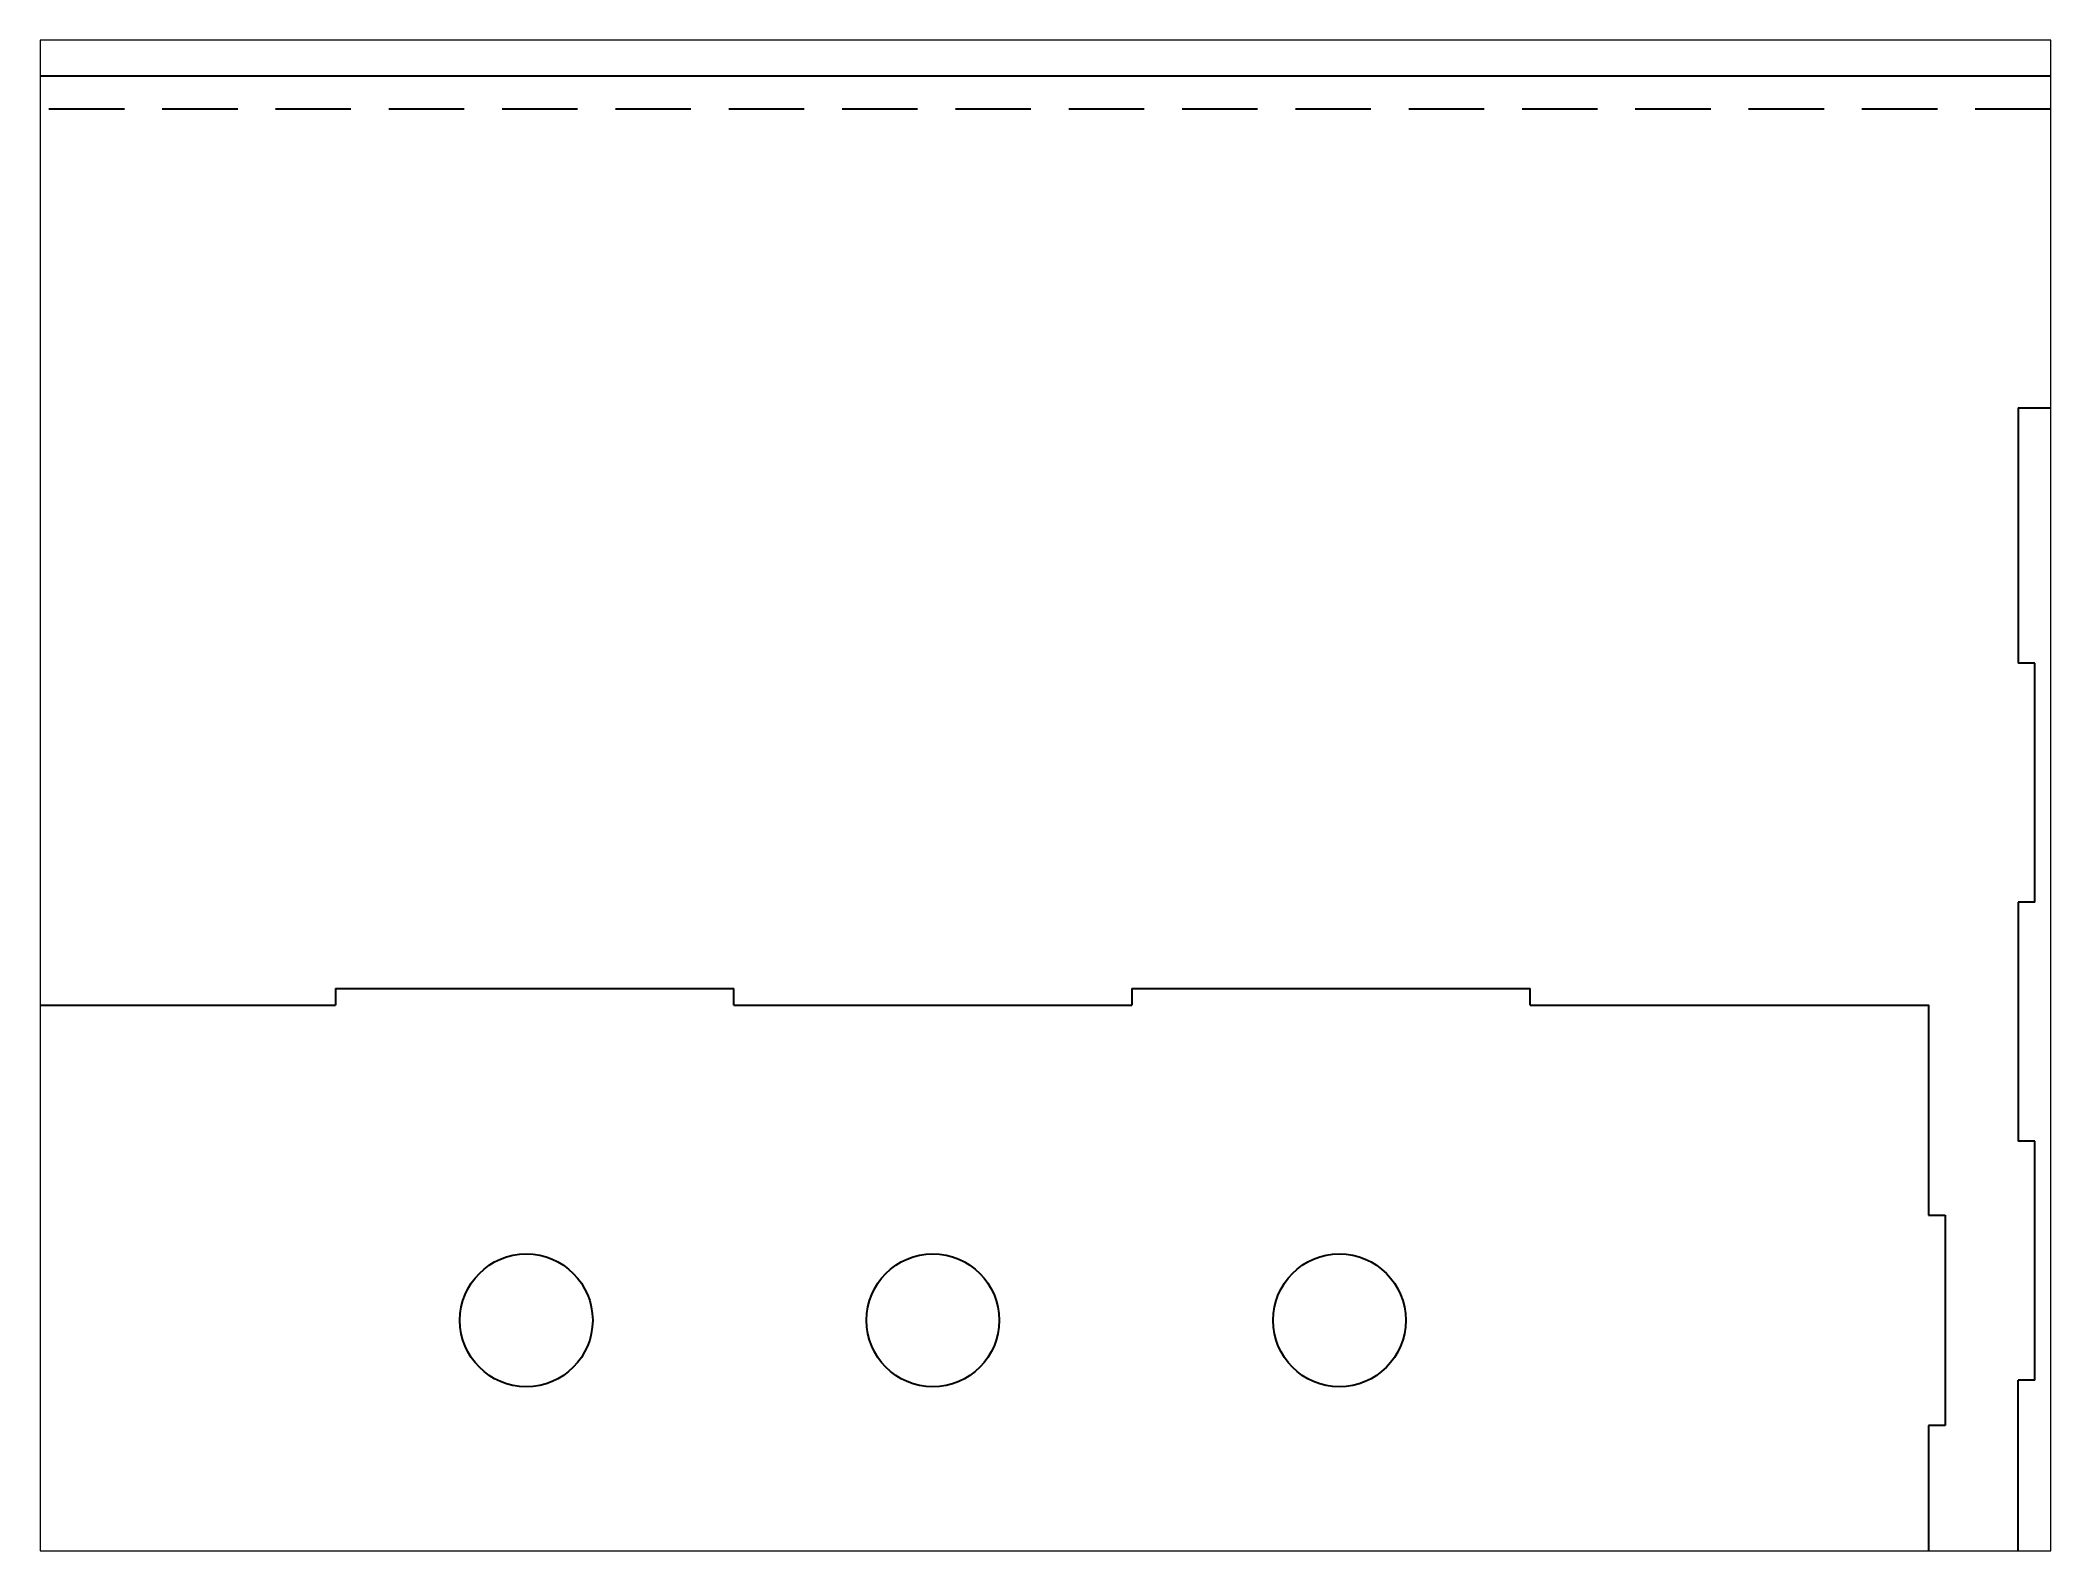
# Paper-space layout 'Print this to PDF' of a CAD drawing. Header units: inches. Extents: x 0.3 to 10.3, y 0.2 to 7.8.
# The model-space entities are those that its viewports show. They can reach past a viewport. Long polylines and large blocks are cut down to what shows.
import ezdxf

# ---------------------------------------------------------------- set-up
doc = ezdxf.new("R2010")
doc.units = ezdxf.units.IN
doc.header["$MEASUREMENT"] = 0
doc.linetypes.add('DASHED2', pattern=[0.375, 0.25, -0.125])
doc.layers.add('Cut Layer', color=1, linetype='Continuous')
doc.layers.add('Outline Layer', color=5, linetype='Continuous')
doc.layers.add('Do not Use', color=4, linetype='Continuous', plot=False)
doc.styles.get("Standard").update_dxf_attribs({"font": 'arial.ttf'})
doc.dimstyles.get("Standard").update_dxf_attribs({"dimtxt": 0.18, "dimasz": 0.18, "dimexe": 0.18, "dimexo": 0.0625, "dimgap": 0.09, "dimtad": 0, "dimtih": 1, "dimtoh": 1, "dimdec": 4, "dimzin": 0, "dimdsep": 46, "dimtxsty": 'Standard', "dimcen": 0.09, "dimadec": 0, "dimazin": 0, "dimtfac": 1, "dimtdec": 4, "dimtofl": 0, "dimtmove": 0, "dimatfit": 3, "dimfxl": 1, "dimtolj": 1, "dimtzin": 0, "dimarcsym": 0})

# ---------------------------------------------------------------- blocks, each defined once
blk = doc.blocks.new('*D0')
at = {"layer": 'Defpoints', "color": 0, "transparency": 16777216}
for p in [(24, 12.995), (0, 12), (24, 12)]:
    blk.add_point(p, dxfattribs=at)
at = {"layer": 'Do not Use', "color": 0, "lineweight": -2, "transparency": 16777216}
for p, q in [((0, 12.062), (0, 13.175)), ((24, 12.062), (24, 13.175)), ((0.18, 12.995), (11.465, 12.995)), ((23.82, 12.995), (12.535, 12.995))]:
    blk.add_line(p, q, dxfattribs=at)
at = {"layer": 'Do not Use', "color": 0, "transparency": 16777216}
for points in [[(0.18, 13.025), (0.18, 12.965), (0, 12.995)], [(23.82, 13.025), (23.82, 12.965), (24, 12.995)]]:
    blk.add_solid(points, dxfattribs=at)
at = {"layer": 'Do not Use', "color": 0, "transparency": 16777216, "insert": (12, 12.995), "char_height": 0.18, "attachment_point": 5}
blk.add_mtext('\\A1;24.0000', dxfattribs=at)
blk = doc.blocks.new('*D2')
at = {"layer": 'Defpoints', "color": 0, "transparency": 16777216}
for p in [(0.25, 12.421), (0.25, 11.75), (23.75, 11.75)]:
    blk.add_point(p, dxfattribs=at)
at = {"layer": 'Do not Use', "color": 0, "lineweight": -2, "transparency": 16777216}
for p, q in [((0.25, 11.812), (0.25, 12.601)), ((23.75, 11.812), (23.75, 12.601)), ((0.43, 12.421), (11.465, 12.421)), ((23.57, 12.421), (12.535, 12.421))]:
    blk.add_line(p, q, dxfattribs=at)
at = {"layer": 'Do not Use', "color": 0, "transparency": 16777216}
for points in [[(0.43, 12.451), (0.43, 12.391), (0.25, 12.421)], [(23.57, 12.451), (23.57, 12.391), (23.75, 12.421)]]:
    blk.add_solid(points, dxfattribs=at)
at = {"layer": 'Do not Use', "color": 0, "transparency": 16777216, "insert": (12, 12.421), "char_height": 0.18, "attachment_point": 5}
blk.add_mtext('\\A1;23.5000', dxfattribs=at)

msp = doc.modelspace()

# ---------------------------------------------------------------- linework, layer by layer
at = {"layer": 'Cut Layer'}
for p, q in [((16.05032, 9.5), (17.62532, 9.5)), ((16.05032, 9.5), (16.05032, 9.375)), ((16.05032, 9.375), (16.05032, 7.575)), ((16.17532, 7.575), (16.05032, 7.575)), ((16.17532, 5.775), (16.17532, 7.575)), ((16.17532, 5.775), (16.05032, 5.775)), ((16.05032, 5.775), (16.05032, 3.975)), ((2.375, 5), (3.375, 5)), ((3.375, 5.125), (6.375, 5.125)), ((3.375, 5.125), (3.375, 5)), ((6.375, 5), (6.375, 5.125)), ((8.375, 5), (9.375, 5)), ((9.375, 5.125), (12.375, 5.125)), ((9.375, 5.125), (9.375, 5)), ((12.375, 5), (12.375, 5.125)), ((16.17532, 3.975), (16.05032, 3.975)), ((16.17532, 2.175), (16.17532, 3.975)), ((15.375, 3.41667), (15.5, 3.41667)), ((15.5, 3.41667), (15.5, 1.83333)), ((16.05032, 0.25), (16.05032, 2.175)), ((16.17532, 2.175), (16.05032, 2.175)), ((15.5, 1.83333), (15.375, 1.83333))]:
    msp.add_line(p, q, dxfattribs=at)
for points in [[(0.375, 3.41667), (0.375, 5), (3.375, 5)], [(6.375, 5), (9.375, 5)], [(12.375, 5), (15.375, 5), (15.375, 3.41667)], [(15.375, 1.83333), (15.375, 0.25), (0.375, 0.25), (0.375, 1.83333)]]:
    msp.add_lwpolyline(points, dxfattribs=at)
for centre in [(4.8125, 2.625), (7.875, 2.625), (10.9375, 2.625)]:
    msp.add_circle(centre, 0.5, dxfattribs=at)
at = {"layer": 'Do not Use'}
msp.add_line((0, 12), (24, 12), dxfattribs=at)
at = {"layer": 'Do not Use', "linetype": 'DASHED2'}
msp.add_lwpolyline([(0.25, 0.25), (23.75, 0.25), (23.75, 11.75), (0.25, 11.75)], close=True, dxfattribs=at)

# ---------------------------------------------------------------- dimensions: what is measured, and where the dimension line sits
at = {"layer": 'Do not Use'}
for base, p1, p2, picture, middle in [((24, 12.99539), (0, 12), (24, 12), '*D0', (12, 12.99539)), ((0.25, 12.42105), (23.75, 11.75), (0.25, 11.75), '*D2', (12, 12.42105))]:
    dim = msp.add_linear_dim(base=base, p1=p1, p2=p2, dimstyle='Standard', dxfattribs=at)
    dim.commit()
    dim.dimension.update_dxf_attribs({"geometry": picture, "text_midpoint": middle})

psp = doc.layouts.new('Print this to PDF')

# ---------------------------------------------------------------- viewports
at = {"layer": 'Outline Layer'}
psp.add_viewport(center=(5.327, 4.012), size=(10.038, 7.54328), view_center_point=(8.72399, 6.57934), view_height=11.3809378, dxfattribs=at)

doc.saveas('drawing.dxf')
